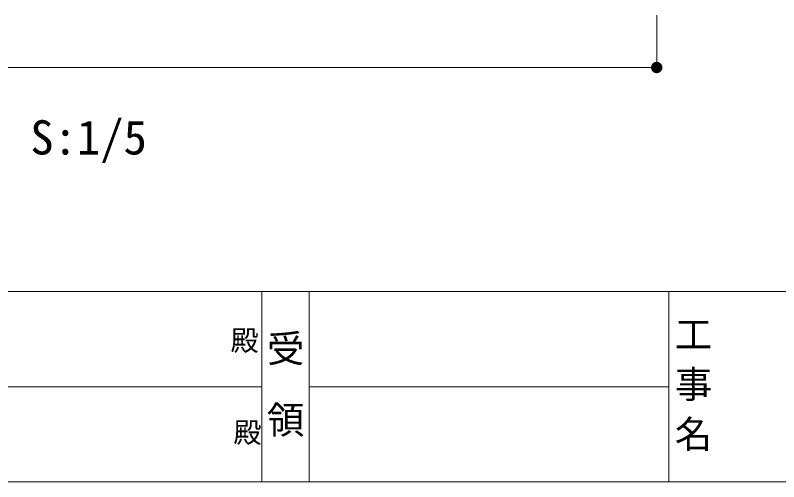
# Model space of a CAD drawing. Units: millimetres, scale not verified. Extents: x -4007 to 4007, y -2741 to 2832.
# Drawn here: x -1628 to -556, y -2741 to -2087 of the extents above; entities that cross this region are included whole.
import ezdxf
from ezdxf.enums import TextEntityAlignment as Align

# ---------------------------------------------------------------- set-up
doc = ezdxf.new("R2010")
doc.units = ezdxf.units.MM
doc.header["$LTSCALE"] = 20
for name, color, linetype, lineweight in [('0-0_0-A01-枠A', 4, 'Continuous', 9), ('0-4_0-A11-寸法_詳細', 5, 'Continuous', 9), ('0-5_0', 7, 'Continuous', 9)]:
    doc.layers.add(name, color=color, linetype=linetype, lineweight=lineweight)
doc.layers.add('0-2_0-A02-枠B', color=5, linetype='Continuous')
doc.layers.add('0-6_A-B01-文字_タイトル室名', color=2, linetype='Continuous')
doc.styles.add('ＭＳ ゴシック', font='')
doc.styles.get('ＭＳ ゴシック').set_extended_font_data('MS Gothic')

# ---------------------------------------------------------------- blocks, each defined once
blk = doc.blocks.new('waku')
at = {"layer": '0-0_0-A01-枠A'}
for p, q in [((396.67, 900), (15275.25, 900)), ((5846.56, 900), (5846.56, 366.67)), ((5979.89, 900), (5979.89, 366.67)), ((6989.43, 900), (6989.43, 366.67)), ((3582.79, 633.33), (5846.56, 633.33)), ((5979.89, 633.33), (6989.43, 633.33)), ((396.67, 366.67), (15329.75, 366.67))]:
    blk.add_line(p, q, dxfattribs=at)
at = {"layer": '0-2_0-A02-枠B', "color": 6, "style": 'ＭＳ ゴシック'}
for s, height, p in [('工', 76.98, (7005.74, 718.53)), ('殿', 57.77, (5758.88, 716.99)), ('受', 76.98, (5861.24, 678.53)), ('事', 76.98, (7005.74, 578.53)), ('領', 76.98, (5861.24, 478.53)), ('殿', 57.77, (5766.78, 458.9)), ('名', 76.98, (7005.74, 438.53))]:
    blk.add_text(s, height=height, dxfattribs=at).set_placement(p, align=Align.BOTTOM_LEFT)
blk = doc.blocks.new('_Dot')
at = {"layer": '0-5_0'}
blk.add_line((-10, 0), (-20, 0), dxfattribs=at)
for points in [[(0, 0), (-10, 0), (-9.92, 1.25)], [(0, 0), (-9.92, -1.25), (-10, 0)], [(0, 0), (-9.92, 1.25), (-9.69, 2.49)], [(0, 0), (-9.69, -2.49), (-9.92, -1.25)], [(0, 0), (-9.69, 2.49), (-9.3, 3.68)], [(0, 0), (-9.3, -3.68), (-9.69, -2.49)], [(0, 0), (-9.3, 3.68), (-8.76, 4.82)], [(0, 0), (-8.76, -4.82), (-9.3, -3.68)], [(0, 0), (-8.76, 4.82), (-8.09, 5.88)], [(0, 0), (-8.09, -5.88), (-8.76, -4.82)], [(0, 0), (-8.09, 5.88), (-7.29, 6.85)], [(0, 0), (-7.29, -6.85), (-8.09, -5.88)], [(0, 0), (-7.29, 6.85), (-6.37, 7.71)], [(0, 0), (-6.37, -7.71), (-7.29, -6.85)], [(0, 0), (-6.37, 7.71), (-5.36, 8.44)], [(0, 0), (-5.36, -8.44), (-6.37, -7.71)], [(0, 0), (-5.36, 8.44), (-4.26, 9.05)], [(0, 0), (-4.26, -9.05), (-5.36, -8.44)], [(0, 0), (-4.26, 9.05), (-3.09, 9.51)], [(0, 0), (-3.09, -9.51), (-4.26, -9.05)], [(0, 0), (-3.09, 9.51), (-1.87, 9.82)], [(0, 0), (-1.87, -9.82), (-3.09, -9.51)], [(0, 0), (-1.87, 9.82), (-0.63, 9.98)], [(0, 0), (-0.63, -9.98), (-1.87, -9.82)], [(0, 0), (-0.63, 9.98), (0.63, 9.98)], [(0, 0), (0.63, -9.98), (-0.63, -9.98)], [(0, 0), (0.63, 9.98), (1.87, 9.82)], [(0, 0), (1.87, 9.82), (3.09, 9.51)], [(0, 0), (3.09, 9.51), (4.26, 9.05)], [(0, 0), (4.26, 9.05), (5.36, 8.44)], [(0, 0), (5.36, 8.44), (6.37, 7.71)], [(0, 0), (6.37, 7.71), (7.29, 6.85)], [(0, 0), (7.29, 6.85), (8.09, 5.88)], [(0, 0), (8.09, 5.88), (8.76, 4.82)], [(0, 0), (8.76, 4.82), (9.3, 3.68)], [(0, 0), (9.3, 3.68), (9.69, 2.49)], [(0, 0), (9.69, 2.49), (9.92, 1.25)], [(0, 0), (9.92, 1.25), (10, 0)], [(0, 0), (1.87, -9.82), (0.63, -9.98)], [(0, 0), (3.09, -9.51), (1.87, -9.82)], [(0, 0), (4.26, -9.05), (3.09, -9.51)], [(0, 0), (5.36, -8.44), (4.26, -9.05)], [(0, 0), (6.37, -7.71), (5.36, -8.44)], [(0, 0), (7.29, -6.85), (6.37, -7.71)], [(0, 0), (8.09, -5.88), (7.29, -6.85)], [(0, 0), (8.76, -4.82), (8.09, -5.88)], [(0, 0), (9.3, -3.68), (8.76, -4.82)], [(0, 0), (9.69, -2.49), (9.3, -3.68)], [(0, 0), (9.92, -1.25), (9.69, -2.49)], [(0, 0), (10, 0), (9.92, -1.25)]]:
    blk.add_solid(points, dxfattribs=at)

msp = doc.modelspace()

# ---------------------------------------------------------------- linework, layer by layer
at = {"layer": '0-4_0-A11-寸法_詳細'}
for p, q in [((-727.49, -2086.52), (-727.49, -2159.78)), ((-743.49, -2159.78), (-3111.49, -2159.78))]:
    msp.add_line(p, q, dxfattribs=at)

# ---------------------------------------------------------------- block references
at = {"layer": '0-0_0-A01-枠A', "xscale": 0.5, "yscale": 0.5}
msp.add_blockref('waku', (-4205, -2924.31), dxfattribs=at)
at = {"layer": '0-4_0-A11-寸法_詳細', "xscale": 0.8, "yscale": 0.8}
msp.add_blockref('_Dot', (-727.49, -2159.78), dxfattribs=at)

# ---------------------------------------------------------------- texts
at = {"layer": '0-6_A-B01-文字_タイトル室名', "style": 'ＭＳ ゴシック'}
msp.add_text('【大引・根太工法】断面図\u3000S:1/5', height=48.09, dxfattribs=at).set_placement((-2459.24, -2296.34), align=Align.BOTTOM_LEFT)

doc.saveas('drawing.dxf')
